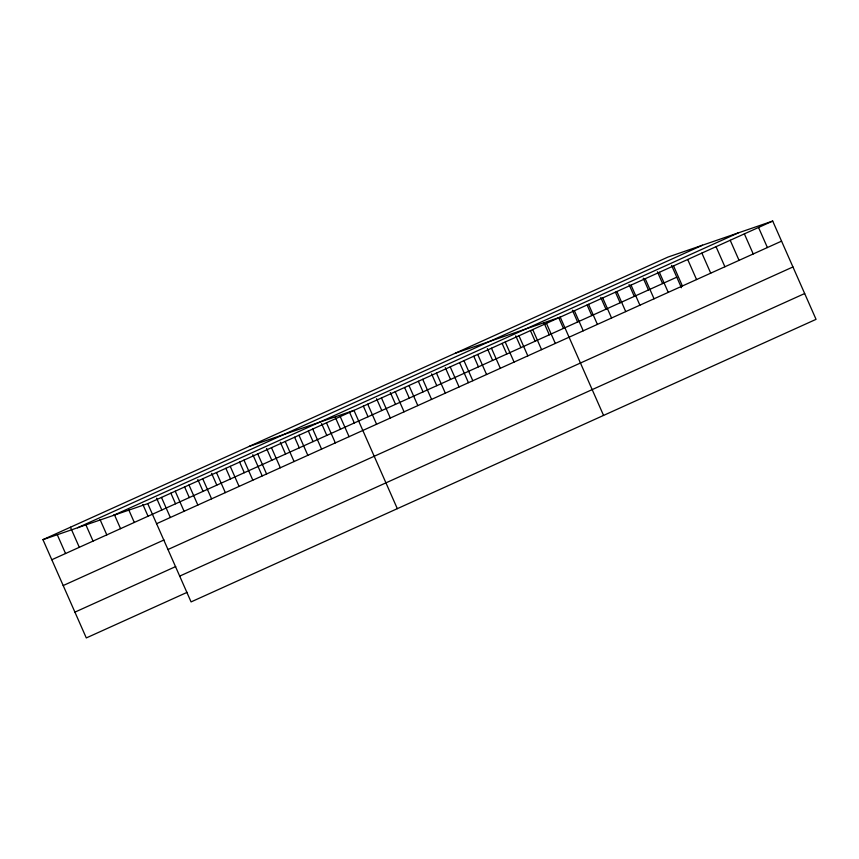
<?xml version="1.0" encoding="UTF-8"?>
<svg xmlns="http://www.w3.org/2000/svg" width="859" height="859" viewBox="0 0 859 859"><rect width="100%" height="100%" fill="white"/><g stroke="black" fill="none" stroke-linecap="round" stroke-linejoin="round"><path stroke-width="1.29" d="M42.95 539.656L667.926 257.088L772.703 221.064L816.05 319.344L191.074 601.912L147.737 503.632L42.95 539.656L86.297 637.936L187.122 592.345M77.525 527.77L702.501 245.202M113.152 515.518L738.128 232.95M147.737 503.632L772.703 221.064M51.808 559.735L676.774 277.178M156.585 523.711L781.561 241.143M63.19 585.548L164.015 539.957M167.967 549.513L792.943 266.956M74.916 612.134L175.741 566.543M179.703 576.11L804.668 293.542M455.431 353.167L560.218 317.132L603.555 415.412M249.185 446.412L353.972 410.387L397.32 508.668M758.54 227.463L767.398 247.553M744.366 233.873L753.225 253.953M730.204 240.273L739.062 260.363M716.041 246.683L724.899 266.762M701.878 253.083L710.726 273.173M687.705 259.493L696.563 279.572M673.542 265.893L682.4 285.983M671.566 265.356L681.434 287.733M659.379 272.303L668.238 292.382M657.403 271.766L662.611 283.577M645.206 278.703L654.064 298.792M643.241 278.166L648.448 289.977M631.043 285.113L639.901 305.192M629.067 284.576L634.286 296.387M616.88 291.512L625.739 311.602M615.42 292.157L620.112 302.787M602.707 297.923L611.565 318.002M600.742 297.386L605.949 309.197M588.544 304.322L597.402 324.412M587.094 304.966L591.787 315.597M574.381 310.733L583.24 330.812M572.405 310.196L577.613 322.007M558.758 317.776L563.45 328.406M546.464 323.349L555.322 343.439M544.069 323.005L549.288 334.817M532.72 329.566L541.567 349.656M530.433 330.586L535.114 341.216M518.965 335.783L527.823 355.873M515.744 335.815L520.951 347.627M505.221 342L514.069 362.09M502.096 343.396L506.789 354.026M491.466 348.217L500.325 368.296M487.407 348.625L492.626 360.436M477.722 354.434L486.57 374.513M473.76 356.206L478.452 366.836M463.967 360.651L472.826 380.73M459.597 362.616L468.423 382.631M450.223 366.868L459.071 386.947M445.327 367.652L450.535 379.463M436.469 373.085L445.327 393.164M431.583 373.869L436.791 385.68M422.725 379.302L431.572 399.381M418.354 381.267L423.036 391.897M408.97 385.519L417.828 405.598M404.6 387.484L409.292 398.114M395.226 391.736L404.074 411.815M390.33 392.509L395.537 404.331M381.471 397.953L390.33 418.032M376.586 398.726L381.793 410.548M367.727 404.17L376.575 424.249M363.357 406.124L368.039 416.765M349.602 412.341L354.295 422.982M340.228 416.604L349.076 436.683M335.332 417.377L340.54 429.189M326.474 422.811L335.332 442.9M321.588 423.594L326.796 435.406M312.73 429.028L321.577 449.117M308.36 430.993L313.041 441.623M298.975 435.245L307.833 455.334M294.605 437.21L299.297 447.84M285.231 441.462L294.079 461.551M280.335 442.245L285.542 454.057M271.476 447.679L280.335 467.768M266.591 448.462L271.798 460.274M257.732 453.896L266.58 473.985M252.836 454.679L262.188 475.875M243.977 460.113L252.836 480.202M239.607 462.078L244.3 472.708M230.233 466.33L239.081 486.419M225.863 468.295L230.545 478.925M216.479 472.547L225.337 492.626M211.593 473.33L216.801 485.142M202.735 478.764L211.582 498.843M197.838 479.547L203.046 491.359M188.98 484.981L197.838 505.06M184.61 486.946L189.302 497.576M175.236 491.198L184.084 511.277M170.866 493.163L175.547 503.793M161.481 497.415L170.34 517.494M156.596 498.199L161.803 510.01M142.841 504.416L148.049 516.227M128.571 509.441L134.305 522.444M114.301 514.477L120.55 528.661M100.031 519.512L106.806 534.878M85.76 524.548L93.051 541.095M70.449 527.222L79.307 547.312M57.22 534.62L65.552 553.518"/></g></svg>
